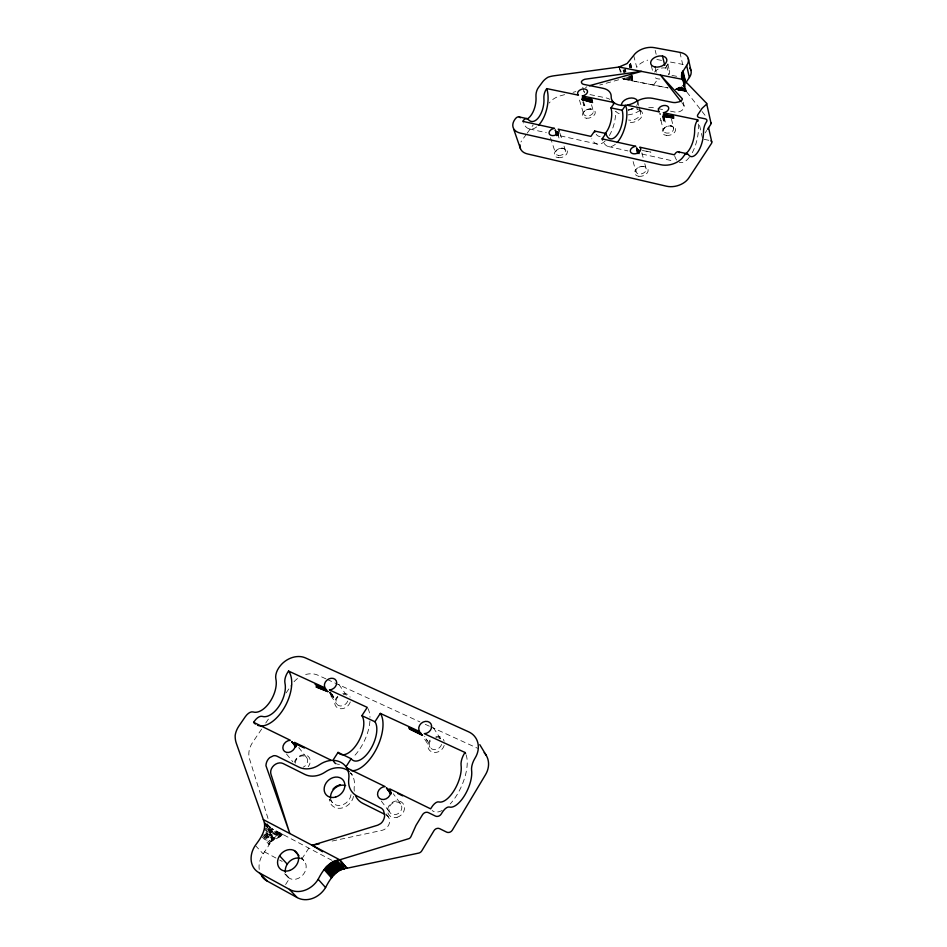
<?xml version="1.0" encoding="UTF-8"?>
<svg xmlns="http://www.w3.org/2000/svg" width="947" height="947" viewBox="0 0 947 947"><rect width="100%" height="100%" fill="white"/><g stroke="black" fill="none" stroke-linecap="round" stroke-linejoin="round"><path stroke-width="0.71" stroke-dasharray="4.74 3.55" d="M625.233 79.453L625.245 77.974L599.735 85.017M632.205 80.826L632.371 75.488M626.251 79.655L626.322 77.571M631.992 80.791L632.111 75.429M627.186 79.832L627.376 77.109M685.119 84.461L684.338 86.84L685.107 89.823L706.202 116.777M628.062 80.01L628.382 76.589M631.791 80.755L632.418 74.15M628.844 80.164L629.329 76.009M631.613 80.708L632.253 75.464M629.542 80.306L630.229 75.393M630.146 80.424L631.045 74.73M631.187 80.625L632.312 74.126L631.093 80.613L668.085 87.941L622.191 78.85M631.803 74.032L631.093 80.613M683.083 79.82L685.273 91.338L683.876 80.933M259.218 869.441A21.757 17.768 -48.1 0 1 263.171 853.851C267.599 847.068 274.464 839.196 271.706 830.377L272.31 828.862M264.012 821.818L271.706 830.377L272.393 828.897M301.833 858.988L308.817 848.133M285.603 884.534L289.545 878.39L284.727 873.205M705.136 132.888L706.722 130.485M261.656 729.06L252.671 742.33A20.787 16.561 -42.2 0 0 249.499 758.796L268.001 818.48M265.74 723.034L269.824 716.997M286.172 692.873L291.889 684.432M665.386 68.018L669.659 61.91L682.669 64.372A15.673 10.121 -15.6 0 1 684.432 64.787M653.596 85.064L657.928 78.873M526.378 134.285L522.14 140.085A15.862 10.476 -19.6 0 0 520.98 141.991M527.219 133.125L533.149 125.016M623.434 79.098L624.132 78.317L624.156 79.24M623.363 79.075L624.132 78.317L623.292 79.063M584.098 111.45L585.27 110.479M266.687 823.914L271.706 830.377L273.363 829.418M277.459 831.573L272.322 834.508L264.615 825.962M278.738 832.259L272.263 835.952L266.486 829.56M279.981 832.91L272.073 837.42L264.355 828.897L271.742 838.888L281.366 833.644M281.176 833.538L271.742 838.888L265.953 832.508M282.301 834.129L271.292 840.356L263.55 831.857M270.416 841.694L283.354 834.686M684.338 91.149L685.557 90.474M277.578 831.632L272.322 834.508L266.273 826.755M278.892 832.33L272.263 835.952L266.32 828.187M280.158 833.005L272.073 837.42L264.556 827.429M276.216 830.921L272.251 833.088L264.343 823.156L272.049 831.703L274.831 830.188M282.514 834.248L271.292 840.356L264.024 830.389M262.248 834.733L270.002 843.221L262.958 833.313L270.7 841.8L283.579 834.804M678.478 89.989L684.338 86.84L683.403 82.851M679.567 90.214L684.373 87.621L683.379 83.419M684.515 88.391L680.704 90.439L684.515 88.391L683.237 82.756M677.436 89.787L684.409 86.047L683.698 83.253M676.442 89.586L684.586 85.242L683.971 82.578M675.519 89.409L684.87 84.437L675.318 89.373M677.259 89.74L686.409 91.551L684.551 83.573L686.409 91.551L677.259 89.752L684.409 86.047M678.324 89.965L684.338 86.84L683.308 82.638M679.437 90.19L684.373 87.621M681.804 90.652L684.752 89.125L683.533 83.478M677.448 88.935L684.586 85.242L683.841 82.448M683.024 90.9L685.107 89.823L683.059 79.903M564.649 94.641L560.435 95.801A15.661 10.157 -18.7 0 0 549.236 103.01M573.065 92.333L575.871 91.563M332.113 841.054L381.89 830.389A8.831 7.493 -44.1 0 0 389.371 823.274A8.831 7.493 -44.1 0 0 386.056 814.976M642.007 166.459L642.883 166.447M561.535 148.17L562.494 148.182M670.275 125.868L671.21 125.939M590.23 108.988L591.224 109.071M661.527 60.383L657.467 59.614A15.507 9.944 -16.4 0 0 655.644 59.353M661.326 68.077A8.239 5.315 -16.1 0 1 668.831 74.789L680.124 76.991M589.945 94.582L605.772 97.837A16.087 10.512 -17.8 0 1 609.868 99.376M657.916 108.574L664.924 110.018M670.523 111.166L674.738 112.03A6.582 4.333 -15.6 0 0 682.195 110.16A6.582 4.333 -15.6 0 0 683.545 104.857L681.769 102.56M704.189 139.327L708.853 140.322M529.42 128.946L546.312 132.71M560.411 135.847L597.19 144.051M608.341 146.536L627.932 150.904M641.971 154.03L672.997 160.943M325.934 678.857L317.872 675.175A20.207 16.111 -38.7 0 0 304.023 675.022M327.271 679.473L419.9 721.874M425.274 724.325L429.299 726.171M430.648 726.787L477.631 748.284M331.995 860.361L271.031 828.187L267.172 823.902L271.031 828.187L271.706 830.377M264.473 851.827L278.394 859.367M279.661 860.054L282.194 861.427M255.299 845.434L263.171 853.851M284.668 873.761L287.568 876.886M261.419 836.118L269.185 844.582L263.787 836.923M264.556 824.541L272.251 833.088M300.992 857.307L303.809 860.48M264.9 822.919L272.049 831.703M286.491 753.99L292.86 761.873M329.674 799.221L332.255 802.44M306.71 757.659L298.838 747.692L300.436 749.728M386.08 813.887L388.412 816.977M381.298 801.055L389.75 812.372M350.733 773.154L352.213 775.143L350.485 772.811M400.723 803.944A6.925 5.895 -42.9 0 0 389.548 806.548A6.925 5.895 -42.9 0 0 395.87 814.574A6.925 5.895 -42.9 0 0 400.723 803.944L393.325 793.764M330.763 695.737L336.682 703.964M265.148 834.07L270.7 841.8M331.343 694.66L333.427 697.619L330.101 692.624M338.919 684.492L347.123 696.163A6.522 5.291 -38.2 0 0 345.892 695.11M330.148 691.63L334.291 697.773L331.935 694.115M424.718 739.287L430.068 747.443M329.485 692.47L332.622 697.323L329.651 692.577M440.497 738.826L433.146 727.296M426.032 738.826L427.606 741.288L424.67 736.34M619.575 68.291L621.291 72.043M582.796 102.063L584.05 105.768L582.879 101.921M558.197 135.563L559.026 138.037M550.479 137.717L555.569 153.402M583.589 101.921L584.796 105.744L583.672 101.921M564.045 146.146L565.264 149.957M559.926 133.184L562.033 139.801M579.481 100.098L583.66 114.066M584.098 91.8L582.464 86.26M662.864 116.374L664.711 122.731L663.705 118.813M591.496 104.726L593.378 111.142A5.078 3.315 -18 0 1 586.643 115.984A5.078 3.315 -18 0 1 585.447 110.337A5.078 3.315 -18 0 1 593.378 111.142M633.129 161.558L635.982 171.869M664.096 117.511L665.492 122.708L664.534 118.813M619.362 68.338L620.427 72.28M644.777 163.689L646.174 168.862A5.315 3.61 -16.7 0 1 639.189 173.976A5.315 3.61 -16.7 0 1 637.757 167.879A5.315 3.61 -16.7 0 1 646.174 168.862M641.853 152.834L643.38 158.516M624.227 69.687L624.925 72.315M623.138 70.09L623.836 72.718M625.28 69.214L625.979 71.842M629.376 64.81L630.075 67.45M630.643 63.331L631.673 67.284M630.051 64.088L631.093 68.03M637.674 101.376L638.763 105.543M639.13 106.928L640.586 112.48M633.65 55.471L636.739 67.332A15.507 9.944 -16.4 0 1 647.724 60.123M660.367 118.162L661.006 120.707M660.876 120.186L663.634 131.124M651.311 65.71L652.637 71.001M655.3 68.279L656.283 72.256M655.194 50.345L656.164 54.31M671.435 118.991L673.672 128.129A5.244 3.492 -15.9 0 1 666.842 133.125A5.244 3.492 -15.9 0 1 665.327 127.253A5.244 3.492 -15.9 0 1 673.672 128.129M666.593 65.497L668.831 74.789M667.813 63.923L669.73 71.889M662.462 116.292L663.965 122.66L663.149 118.86M683.201 102.181L684.077 105.934M683.13 82.294L684.752 89.125M683.556 83.158L685.107 89.823M702.485 138.061L699.135 123.453M679.91 52.369L682.669 64.372M630.513 63.496L631.353 67.699M629.909 64.242L630.442 67.036M629.21 64.976L629.743 67.758M624.925 69.368L625.387 72.102M623.86 69.818L624.322 72.54M609.347 135.551A25.344 12.098 -77.6 0 0 615.739 111.308A16.194 10.583 -16.9 0 0 621.421 114.48M605.157 140.996A25.344 12.098 -77.6 0 1 591.78 138.759M536.712 126.886A24.74 12.69 -78.2 0 1 523.17 122.554M615.361 144.252A25.451 12.003 -77.5 0 1 602.99 141.245M627.944 114.907A16.194 10.583 -16.9 0 0 638.527 111.308A16.419 10.843 -16.4 0 1 640.859 110.018M648.695 107.757A16.419 10.843 -16.4 0 1 655.111 107.994M698.377 124.104A26.102 11.328 -77 0 1 691.712 153.722M689.298 157.356A26.102 11.328 -77 0 1 679.307 162.268M676.655 160.067A26.102 11.328 -77 0 1 674.726 156.054M584.701 92.782A6.357 4.096 -17.9 0 1 583.968 91.243M585.577 87.74A6.357 4.096 -17.9 0 1 586.88 86.769M639.923 109.876A9.967 6.558 -16.8 0 1 640.622 118.316A9.967 6.558 -16.8 0 1 628.607 122.388M628.169 110.468A9.967 6.558 -16.8 0 1 633.318 108.822M637.402 108.941A9.967 6.558 -16.8 0 1 638.314 109.177M637.804 102.714A8.416 5.504 -16.9 0 1 636.668 105.496M633.022 108.349A8.416 5.504 -16.9 0 1 628.157 109.592M600.197 136.439A17.389 8.31 -77.6 0 1 595.864 133.811M639.237 110.172A8.369 5.504 -16.9 0 1 638.503 117.239A8.369 5.504 -16.9 0 1 628.559 120.044M628.784 110.018A8.369 5.504 -16.9 0 1 633.555 108.668M636.348 108.834A8.369 5.504 -16.9 0 1 637.947 109.355M659.905 79.039A8.239 5.315 -16.1 0 1 653.975 76.316M654.543 72.079A8.239 5.315 -16.1 0 1 659.266 68.657M353.527 796.309A13.27 11.009 -43.3 0 1 340.742 808.241A13.27 11.009 -43.3 0 1 329.272 799.28M351.017 794.687A11.139 9.245 -43.3 0 1 341.334 805.199A11.139 9.245 -43.3 0 1 330.775 799.398M354.296 791.159A21.651 18.159 -41.9 0 1 354.32 786.247A21.615 17.851 -42.9 0 0 350.343 772.657M435.916 736.612A8.819 7.493 -37.5 0 1 444.214 741.217M444.202 745.396A8.819 7.493 -37.5 0 1 431.619 751.811A8.819 7.493 -37.5 0 1 430.802 739.205M294.375 762.323A8.807 7.138 -42.2 0 1 306.047 755.161A8.807 7.138 -42.2 0 1 308.248 766.703M295.298 763.235A6.724 5.445 -42.2 0 1 300.803 756.12A6.724 5.445 -42.2 0 1 307.526 759.458A6.724 5.445 -42.2 0 1 303.253 767.177M347.762 701.04A6.522 5.291 -38.2 0 1 338.162 705.361A6.522 5.291 -38.2 0 1 338.919 695.962M343.406 694.447A6.522 5.291 -38.2 0 1 345.122 694.767M342.778 693.725A8.559 6.937 -38.2 0 1 350.165 697.122M350.295 701.987A8.559 6.937 -38.2 0 1 338.115 708.155A8.559 6.937 -38.2 0 1 337.83 696.223M294.02 681.722A20.207 16.111 -38.7 0 1 299.37 677.259M441.622 744.449A6.724 5.718 -37.5 0 1 432.092 749.136A6.724 5.718 -37.5 0 1 431.311 739.678M435.786 737.488A6.724 5.718 -37.5 0 1 436.756 737.453M437.692 737.547A6.724 5.718 -37.5 0 1 440.13 738.672M466.078 754.759A34.009 14.986 -65.7 0 1 450.216 803.944M442.166 810.466A34.009 14.986 -65.7 0 1 432.175 810.514M367.921 708.474A32.754 16.217 -64.6 0 1 370.005 717.341M369.934 721.01A32.754 16.217 -64.6 0 1 353.089 757.209M339.464 764.336A32.754 16.217 -64.6 0 1 337.12 764.04M299.43 858.16A11.553 9.517 -48.3 0 1 303.312 874.448A11.553 9.517 -48.3 0 1 286.148 874.815M650.802 152.1L642.622 150.526L650.802 152.1M638.834 176.308A6.972 4.747 -16.7 0 0 648.103 169.679A6.972 4.747 -16.7 0 0 637.142 168.246A6.972 4.747 -16.7 0 0 638.834 176.308M666.487 135.433A6.878 4.593 -15.9 0 0 675.566 128.958A6.878 4.593 -15.9 0 0 664.687 127.679A6.878 4.593 -15.9 0 0 666.487 135.433M586.311 118.233A6.653 4.356 -18 0 0 595.261 111.959A6.653 4.356 -18 0 0 584.926 110.775A6.653 4.356 -18 0 0 586.311 118.233M558.221 157.687A6.747 4.498 -18.9 0 0 567.348 151.271A6.747 4.498 -18.9 0 0 556.943 149.946A6.747 4.498 -18.9 0 0 558.221 157.687M558.541 155.426A5.149 3.433 -18.9 0 0 565.418 150.466A5.149 3.433 -18.9 0 0 557.44 149.555A5.149 3.433 -18.9 0 0 558.541 155.426M397.101 817.297A9.091 7.73 -42.9 0 0 402.783 803.174A9.091 7.73 -42.9 0 0 388.211 807.282A9.091 7.73 -42.9 0 0 397.101 817.297"/><path stroke-width="1.42" d="M348.082 769.544L345.986 766.774L351.159 758.725A22.586 11.021 -64.8 0 0 370.076 750.012A22.586 11.021 -64.8 0 0 374.953 721.744L380.315 713.399L419.675 731.569A6.842 5.765 -36.9 0 1 423.143 722.052A6.842 5.765 -36.9 0 1 431.631 725.97A6.842 5.765 -36.9 0 1 424.256 733.676L464.989 752.474L464.29 753.611A10.926 4.782 -66.2 0 0 461.082 765.401A23.344 10.287 -65.7 0 1 454.3 790.177A23.344 10.287 -65.7 0 1 438.875 801.931A11.198 4.913 -65.1 0 0 431.37 807.673L430.648 808.856L389.75 788.863A7.043 5.942 -42.1 0 1 386.116 798.818A7.043 5.942 -42.1 0 1 377.569 794.64A7.043 5.942 -42.1 0 1 385.157 786.614L346.673 767.816A21.781 17.91 -42.6 0 1 348.768 778.979A21.817 18.23 -41.6 0 0 357.291 796.178L380.658 807.803A8.712 7.398 -71.1 0 1 383.559 810.656L384.648 815.024A9.648 8.18 -71.1 0 1 380.753 823.535L377.853 825.133L312.202 845.328L322.607 851.72M527.313 118.908A16.928 8.748 -78.3 0 0 535.978 96.618A7.99 4.084 -78.4 0 1 538.37 87.645L542.536 82.01A15.874 10.157 -18.8 0 1 548.112 77.169A16.3 7.41 -6.3 0 1 554.22 75.76L619.007 67.024L627.103 63.544L633.65 55.471A15.614 9.944 -16.5 0 1 654.543 47.693L679.91 52.369A15.791 10.121 -15.7 0 1 686.646 65.473L681.804 73.25L682.716 80.613M261.834 876.318A21.757 17.768 -48.1 0 0 267.149 881.041L297.086 897.519A21.994 18.253 -48.9 0 0 325.579 887.552C329.958 878.982 336.327 869.157 346.933 868.257L418.633 853.105A4.427 3.824 -45.2 0 0 421.817 850.797L433.975 830.673A4.392 3.812 -43.4 0 1 439.668 828.672L446.617 832.117A4.38 3.824 -42.8 0 0 452.346 830.117L485.515 774.682A21.296 18.419 -37.6 0 0 484.201 752.652M259.218 872.803L289.403 889.351A22.207 18.348 -48.4 0 0 318.18 879.289C322.607 870.624 329.059 860.752 339.76 859.817L409.317 838.509A4.865 4.167 -72.7 0 0 411.081 836.343L415.993 825.393L422.563 814.645A4.475 3.847 -42.6 0 1 428.364 812.609L435.407 816.065A4.463 3.859 -41.9 0 0 441.231 814.029L441.953 812.846A11.246 4.865 -65.2 0 1 449.423 807.045A23.438 10.192 -65.8 0 0 464.776 795.184A23.438 10.192 -65.8 0 0 471.594 770.313A10.973 4.735 -66.3 0 1 474.826 758.476L475.193 757.884A21.663 18.585 -37 0 0 468.658 731.842L305.514 657.928A20.538 16.217 -38.2 0 0 279.105 667.351L278.738 667.895A10.168 5.504 -64.3 0 0 275.861 678.916A21.71 11.802 -63.6 0 1 269.8 702.094A21.71 11.802 -63.6 0 1 253.263 711.99A10.417 5.623 -62.9 0 0 245.226 716.808L238.987 725.923A21.13 16.679 -41.6 0 0 235.176 735.393A21.781 17.662 -65.9 0 0 236.336 743.348L263.337 819.605C267.539 828.945 260.579 838.332 255.299 845.434A21.97 17.851 -47.7 0 0 259.218 872.803L267.149 881.041M336.031 763.673A32.754 16.217 -64.6 0 1 335.013 763.152L332.882 760.37L338.067 752.392L351.159 758.725M341.192 754.57A22.479 11.127 -64.7 0 0 359.02 740.566A22.479 11.127 -64.7 0 0 361.884 715.66L367.258 707.385L329.426 689.925A6.629 5.327 -37.7 0 0 336.706 682.574A6.629 5.327 -37.7 0 0 328.822 678.94A6.629 5.327 -37.7 0 0 325.176 687.96L288.563 671.068L287.852 672.11A10.216 5.469 -64.4 0 0 284.964 683.178A21.781 11.731 -63.7 0 1 278.868 706.426A21.781 11.731 -63.7 0 1 262.378 716.406A10.453 5.599 -63.1 0 0 254.364 721.271L253.63 722.336A31.748 17.105 -63.7 0 0 255.418 724.064M707.516 129.289L710.688 124.495A3.303 2.202 -14.8 0 0 710.7 122.506M680.881 101.412L660.45 75.062L682.373 98.843A7.079 3.291 -4.3 0 1 679.058 101.85L675.72 102.525A6.404 2.983 -4.3 0 1 672.382 102.347L652.661 98.346A16.513 10.855 -16.5 0 0 635.993 101.708A16.288 10.583 -17 0 1 626.725 105.153L659.396 111.912A5.315 3.492 -16 0 1 661.456 106.171A5.315 3.492 -16 0 1 668.653 107.662A5.315 3.492 -16 0 1 663.291 112.717L697.738 119.843L697.264 120.553A8.452 3.622 -77.1 0 0 694.648 130.035A17.91 7.777 -77 0 1 685.001 154.089M684.941 82.306L682.479 71.641L685.735 82.851L689.38 77.488A15.673 10.121 -15.6 0 0 689.724 68.089M602.529 140.097A25.451 12.003 -77.5 0 1 602.126 138.866L605.891 133.491A17.46 8.239 -77.5 0 0 617.551 134.356A17.46 8.239 -77.5 0 0 622.167 110.231L625.624 105.306A16.288 10.583 -17 0 1 614.449 102.986L610.993 107.899A17.389 8.31 -77.6 0 1 604.671 134.036M605.891 133.491L594.669 131.041L590.892 136.392L558.233 129.183A5.209 3.433 -19 0 1 555.948 134.912A5.209 3.433 -19 0 1 549.094 133.409A5.209 3.433 -19 0 1 554.54 128.366L522.72 121.346L523.218 120.66A8.085 4.179 -77.8 0 1 528.308 119.523A16.975 8.712 -78.2 0 0 538.831 117.191A16.975 8.712 -78.2 0 0 543.898 98.287A8.014 4.06 -78.3 0 1 546.301 89.278L546.786 88.616L578.487 95.174A5.137 3.315 -18.1 0 1 580.689 89.634A5.137 3.315 -18.1 0 1 587.495 91.042A5.137 3.315 -18.1 0 1 582.156 95.931L613.81 102.477A16.288 10.583 -17 0 1 611.182 96.618A16.182 10.5 -17.8 0 0 603.073 88.308L584.287 84.496A6.179 2.817 -5.8 0 1 582.05 83.561L581.351 82.117A6.842 3.113 -5.8 0 1 584.832 79.264L641.521 71.392L589.271 85.751M312.202 845.328L319.317 843.801M582.097 99.364L592.372 100.998L581.872 99.257L592.585 102.489L581.955 99.589M663.042 116.197L673.944 117.961L662.864 116.374M619.007 67.036L683.627 79.56L706.58 103.282L710.996 123.122M610.993 107.899L622.167 110.231M519.145 116.907L527.088 118.659M678.466 151.851L687.368 153.805M602.126 138.866L635.839 146.3A5.386 3.622 -16.8 0 0 630.347 151.52A5.386 3.622 -16.8 0 0 637.615 153.118A5.386 3.622 -16.8 0 0 639.746 147.164L674.371 154.811L674.856 154.077A8.535 3.729 -76.6 0 1 679.52 152.716M361.884 715.66L374.953 721.744M297.003 744.342L304.307 747.787M304.259 747.728L295.63 743.644M397.823 793.479L402.653 795.835M253.63 722.336L290.338 740.282A6.83 5.481 -41.6 0 0 282.845 747.917A6.83 5.481 -41.6 0 0 290.776 751.8A6.83 5.481 -41.6 0 0 294.6 742.365L331.521 760.405A21.781 17.91 -42.6 0 0 319.648 764.631A21.402 17.354 -41.4 0 1 299.027 767.177L277.116 756.262A8.345 6.83 -67.5 0 0 273.446 755.777L269.753 757.6A9.245 7.564 -67.5 0 0 265.953 765.697L289.829 833.549L270.949 774.22A8.535 6.866 -43 0 1 274.003 765.342A8.535 6.866 -43 0 1 283.094 763.542L304.887 774.433A21.248 17.295 -41.6 0 0 325.366 771.935A21.615 17.851 -42.9 0 1 349.218 771.568M384.766 814.337L362.831 803.376A21.651 18.159 -41.9 0 1 355.539 795.705M263.337 819.605L339.772 859.829L346.933 868.257L339.772 859.829L344.317 868.813L335.605 860.776L342.826 869.204L334.113 861.297L341.346 869.725L332.646 861.959L339.89 870.376L331.225 862.741L338.481 871.145L329.864 863.64L337.132 872.045L328.562 864.658L335.842 873.051L327.331 865.771L334.634 874.152L326.194 866.99L333.51 875.359L332.882 875.016M333.51 875.359L325.152 868.281L332.48 876.638L324.217 869.654L331.557 877.999M289.403 889.351L297.086 897.519M279.578 855.78L287.261 864.173M318.18 879.289L325.579 887.552M294.28 850.548L299.003 855.828M337.12 860.385L344.317 868.813M295.973 745.242L293.487 742.779L296.02 745.976M296.056 745.277L294.079 743.182L296.186 746.058M683.627 79.572L681.722 76.399M391.229 793.255L388.211 789.111L391.147 793.065M479.786 744.65L486.142 755.209M659.964 113.664L660.225 114.267M513.925 129.834L520.424 148.584M639.142 153.556L637.876 149.614L638.87 152.337M583.174 100.642L582.369 98.097L592.1 99.589L582.405 97.577L583.293 100.654M684.859 82.235L682.089 72.446L683.947 80.436M684.101 81.643L681.804 73.25L683.663 81.241M556.836 135.528L555.297 129.94L556.907 135.528M664.096 117.511L663.385 114.918L673.731 116.517L663.456 114.386L664.202 117.523M625.624 105.306L626.606 108.929A25.451 12.003 -77.5 0 1 617.124 142.547M683.474 81.051L681.627 74.055L682.858 79.382M682.976 80.448L681.544 74.849L682.787 80.187M662.509 56.074L664.747 65.367M682.645 80.388L681.58 75.642L682.609 79.844L681.97 77.133M682.965 70.847L685.735 82.851M682.941 80.495L682.313 77.832L682.929 80.649M686.646 65.473L689.38 77.488M688.268 58.489L690.979 70.516M708.569 127.596L711.742 141.849M546.786 88.616A24.74 12.69 -78.2 0 1 538.523 125.276M697.738 119.843A26.102 11.328 -77 0 1 698.01 121.192M520.377 117.783A8.061 4.202 -77.8 0 0 515.263 118.908L515.002 119.263A16.075 10.476 -19.6 0 0 520.294 133.089L660.911 164.754A17.022 11.494 -15.9 0 0 683.521 156.433L683.781 156.042A8.559 3.705 -76.6 0 1 688.41 154.669A17.969 7.718 -76.9 0 0 697.975 151.863A17.969 7.718 -76.9 0 0 703.503 131.893A8.476 3.587 -77.1 0 1 706.131 122.388L706.604 121.678A3.386 2.249 -14.9 0 0 705.148 118.813L699.241 117.594A3.374 2.237 -15 0 1 697.797 114.741L702.07 108.36L706.261 104.49A3.563 1.669 -3.9 0 0 706.675 103.507M520.057 144.903A15.862 10.476 -19.6 0 0 527.432 153.923L666.463 186.204A16.786 11.482 -15.7 0 0 688.777 178L711.469 143.447A3.338 2.249 -14.7 0 0 710.937 140.925M612.093 101.211A16.087 10.512 -17.8 0 1 613.455 103.531M595.012 132.059A17.389 8.31 -77.6 0 1 594.669 131.041M621.41 105.519A8.416 5.504 -16.9 0 1 629.068 98.251A8.416 5.504 -16.9 0 1 637.804 102.027M330.562 798.25A11.139 9.245 -43.3 0 1 335.037 788.07A11.139 9.245 -43.3 0 1 345.643 785.584M332.882 760.37A21.781 17.91 -42.6 0 1 345.986 766.774M288.563 671.068A31.748 17.105 -63.7 0 1 284.562 707.279A31.748 17.105 -63.7 0 1 257.513 725.248M333.024 789.123A13.27 11.009 -43.3 0 1 337.594 785.608M338.896 785.027A13.27 11.009 -43.3 0 1 340.222 784.578M340.304 754.25A22.479 11.127 -64.7 0 1 339.476 753.776M338.73 753.149A22.479 11.127 -64.7 0 1 338.067 752.392M380.315 713.399A32.92 16.063 -64.8 0 1 376.492 748.746A32.92 16.063 -64.8 0 1 351.301 770.633M464.989 752.474A34.009 14.986 -65.7 0 1 465.581 753.552M285.378 872.329A11.553 9.517 -48.3 0 1 299.43 858.16M557.049 131.811L558.339 135.551L557.179 131.822M638.527 149.839L639.036 152.384L638.527 149.839M327.899 691.606L316.227 686.93L327.899 691.606M326.147 689.38L315.138 684.326L326.679 690.032L326.147 689.38M420.563 732.978L408.725 727.545L421.095 733.653L420.563 732.978M421.936 734.789L409.246 728.799L422.528 735.405L421.936 734.789M292.161 741.939L291.617 741.537L295.902 746.887L292.161 741.939M386.885 788.271L386.364 787.868L390.981 794.131L386.885 788.271M636.858 148.407L636.526 147.91L637.816 153.58L636.858 148.407M655.016 66.965A8.31 5.315 -16.1 0 0 666.866 59.933A8.31 5.315 -16.1 0 0 654.401 57.649A8.31 5.315 -16.1 0 0 655.016 66.965M335.676 797.054A11.246 9.281 -42.9 0 0 342.85 779.748A11.246 9.281 -42.9 0 0 324.987 785.051A11.246 9.281 -42.9 0 0 335.676 797.054M289.77 870.435A11.66 9.565 -47.9 0 0 296.281 852.04A11.66 9.565 -47.9 0 0 278.229 858.538A11.66 9.565 -47.9 0 0 289.77 870.435"/></g></svg>
